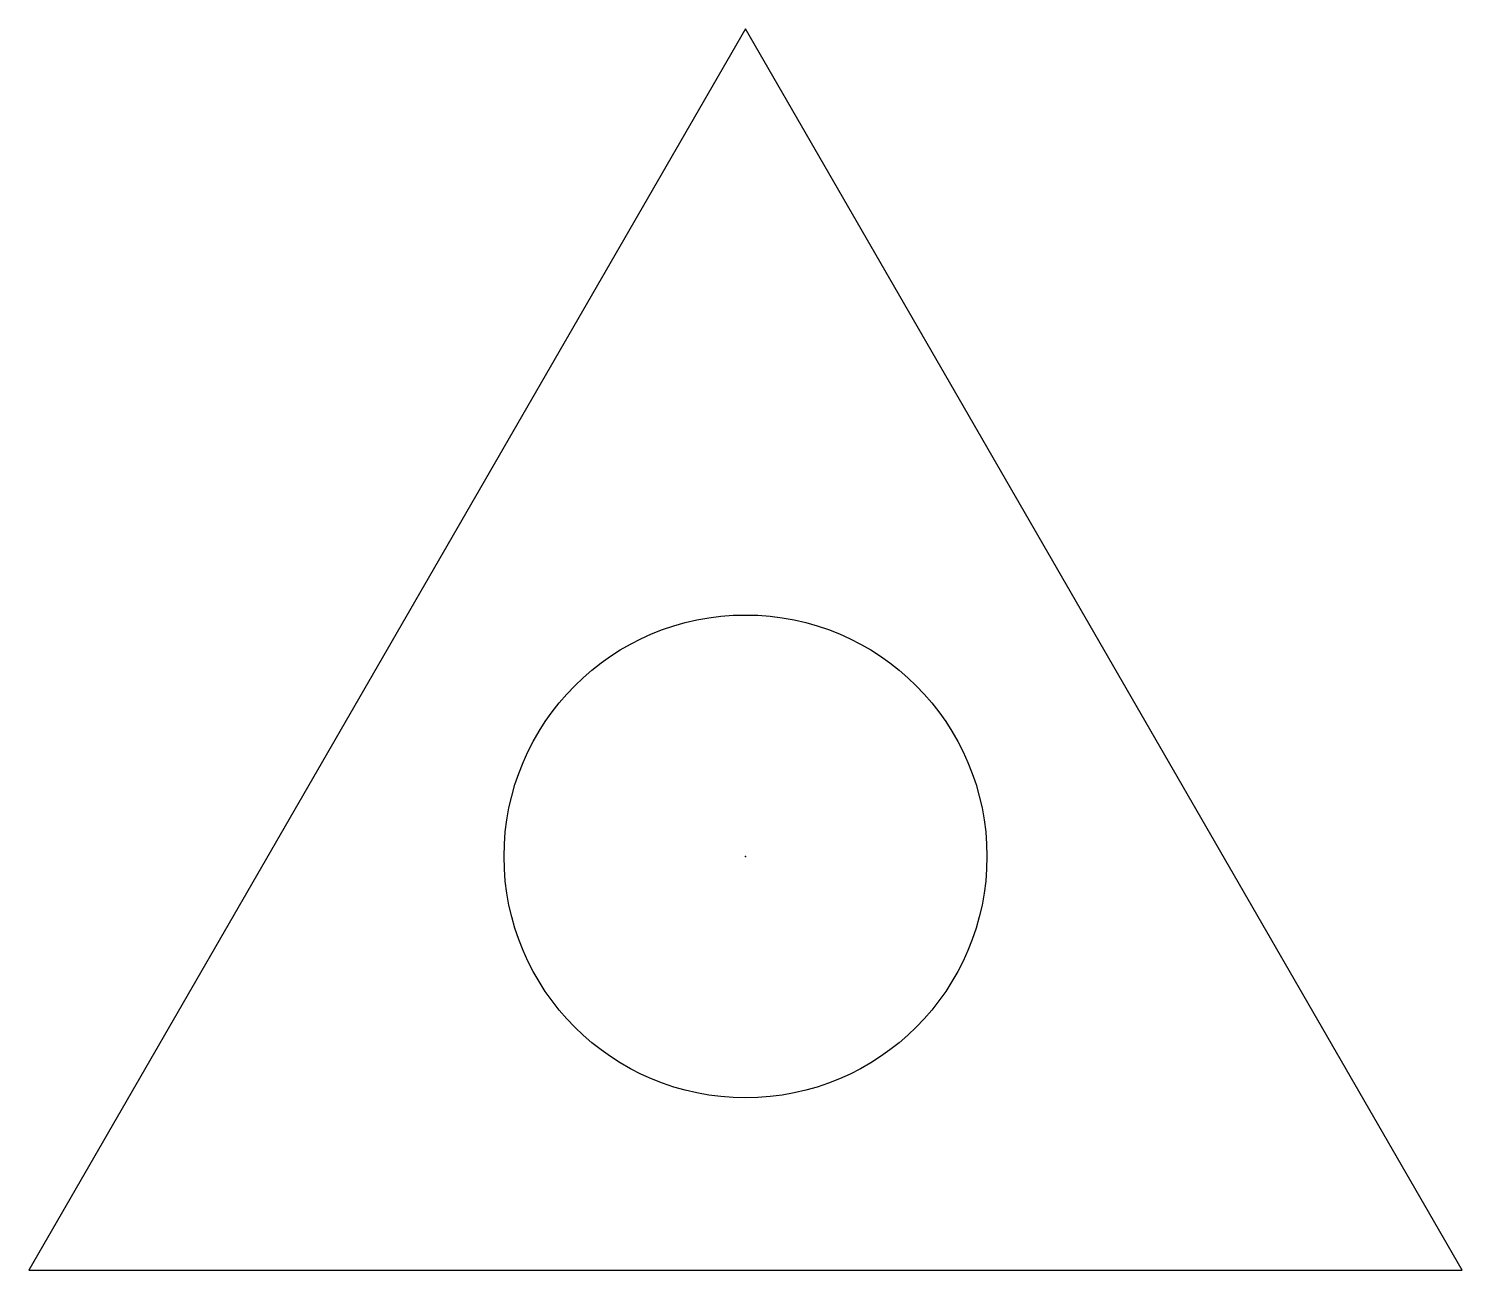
# Model space of a CAD drawing. Header units: inches. Extents: x -5.2 to 5.2, y -3 to 6.
import ezdxf

# ---------------------------------------------------------------- set-up
doc = ezdxf.new("R2010")
doc.units = ezdxf.units.IN
doc.layers.get('0').update_dxf_attribs({"linetype": 'CONTINUOUS'})

msp = doc.modelspace()

# ---------------------------------------------------------------- linework, layer by layer
msp.add_lwpolyline([(0, 6), (-5.196, -3), (5.196, -3)], close=True)
msp.add_circle((0, 0), 1.75)
msp.add_point((0, 0))
msp.add_point((0, 0))

doc.saveas('drawing.dxf')
